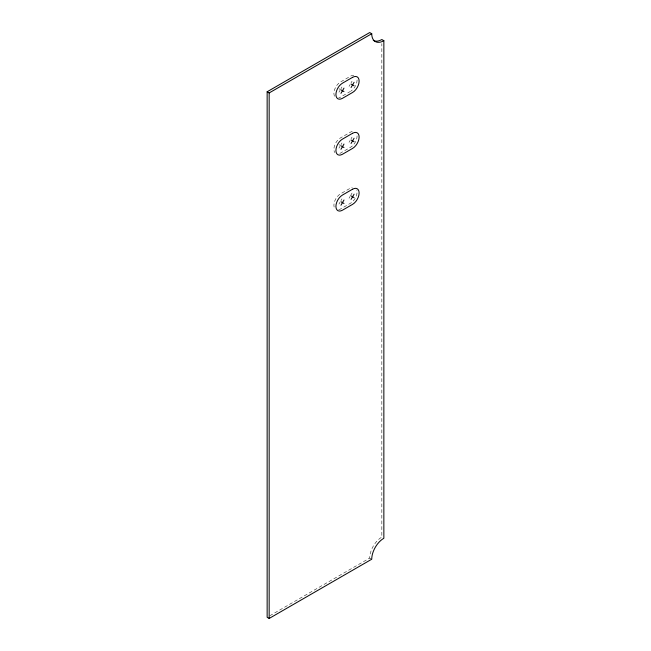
<?xml version="1.0" encoding="UTF-8"?>
<svg xmlns="http://www.w3.org/2000/svg" width="651" height="651" viewBox="0 0 651 651"><rect width="100%" height="100%" fill="white"/><g stroke="black" fill="none" stroke-linecap="round" stroke-linejoin="round"><path stroke-width="0.49" stroke-dasharray="3.25 2.44" d="M338.943 92.206L339.952 90.456M340.961 88.707L341.97 86.957M349.034 86.38L350.043 84.63M351.052 82.88L352.061 81.131M338.943 148.135L339.952 146.394M340.961 144.644L341.97 142.894M349.034 142.309L350.043 140.567M351.052 138.818L352.061 137.068M338.943 204.072L339.952 202.323M340.961 200.581L341.97 198.832M349.034 198.246L350.043 196.496M350.547 195.625L352.061 193.005M350.547 91.327L340.457 97.154A9.277 5.354 -60 0 1 338.756 97.878M269.783 615.765L369.719 558.062A17.129 9.887 -60 0 1 381.836 537.091L381.836 43.601M338.943 88.707L340.457 89.578M338.943 144.644L340.457 145.515M369.719 558.062L371.737 559.225M357.106 79.967A9.277 5.354 -60 0 1 351.117 90.969M353.827 75.304A9.277 5.354 -60 0 0 350.547 76.183L340.457 82.01A9.277 5.354 -60 0 0 334.777 96.649M338.756 209.752A9.277 5.354 -60 0 0 340.457 209.028L350.547 203.202A9.277 5.354 -60 0 0 356.886 190.002M334.118 207.067A9.277 5.354 -60 0 1 340.457 193.876L350.547 188.049A9.277 5.354 -60 0 1 352.248 187.325M357.106 135.904A9.277 5.354 -60 0 1 350.547 147.264L340.457 153.091A9.277 5.354 -60 0 1 338.756 153.815M352.248 131.396A9.277 5.354 -60 0 0 350.547 132.112L340.457 137.939A9.277 5.354 -60 0 0 334.777 152.586"/><path stroke-width="0.98" d="M340.961 93.37L343.988 88.121M351.052 87.543L354.079 82.295M340.961 149.307L343.988 144.058M351.052 143.48L354.079 138.232M340.961 205.236L343.988 199.995M351.052 199.409L354.079 194.169M267.146 91.775L369.719 32.55L371.737 33.714A17.129 9.887 -60 0 0 383.854 40.704L383.854 538.255A17.129 9.887 -60 0 0 371.737 559.225L269.164 618.45L267.146 617.286L267.146 91.775L269.164 92.938L371.737 33.714M383.854 40.704L381.836 39.54A17.129 9.887 -60 0 1 373.267 40.386M351.052 84.044L354.079 85.794M340.961 89.871L343.988 91.62M351.052 139.981L354.079 141.731M340.961 145.808L343.988 147.557M351.052 195.918L354.079 197.668M340.961 201.745L343.988 203.494M269.164 92.938L269.164 618.45M352.565 77.347L342.475 83.173A9.277 5.354 -60 0 0 335.916 94.533A9.277 5.354 -60 0 0 342.475 98.317L352.565 92.491A9.277 5.354 -60 0 0 359.124 81.131A9.277 5.354 -60 0 0 352.565 77.347M352.565 133.284L342.475 139.111A9.277 5.354 -60 0 0 335.916 150.471A9.277 5.354 -60 0 0 342.475 154.254L352.565 148.428A9.277 5.354 -60 0 0 359.124 137.068A9.277 5.354 -60 0 0 352.565 133.284M352.565 189.213L342.475 195.04A9.277 5.354 -60 0 0 335.916 206.408A9.277 5.354 -60 0 0 342.475 210.192L352.565 204.365A9.277 5.354 -60 0 0 359.124 193.005A9.277 5.354 -60 0 0 352.565 189.213"/></g></svg>
